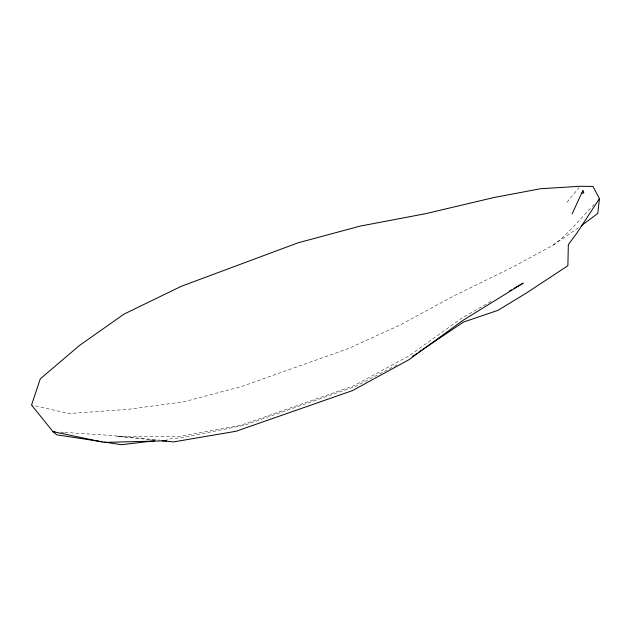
<?xml version="1.0" encoding="UTF-8"?>
<svg xmlns="http://www.w3.org/2000/svg" width="631" height="631" viewBox="0 0 631 631"><rect width="100%" height="100%" fill="white"/><g stroke="black" fill="none" stroke-linecap="round" stroke-linejoin="round"><path stroke-width="0.47" stroke-dasharray="3.15 2.37" d="M566.93 202.362L578.927 187.738M594.126 204.381L572.175 228.114L562.174 237.942L553.095 245.191L512.656 267.102L453.405 296.136L400.18 324.981L347.791 348.801L241.925 386.417L183.913 401.781L127.699 409.369L68.953 413.573L31.55 405.031M553.095 245.191L578.816 227.475M491.005 301.46L462.144 317.89L408.572 356.152L353.675 385.801L240.403 425.436L178.888 436.463L116.538 436.337L153.309 439.917M396.978 364.852L355.624 386.33L244.071 425.341L183.1 437.401L166.489 439.373M60.797 432.148L63.731 432.345M64.709 432.409L110.654 435.437L159.998 440.138"/><path stroke-width="0.95" d="M102.183 441.739L56.869 434.846L52.98 431.636L31.55 405.031L40.289 378.837L79.514 345.449L123.991 314.128L181.16 286.364L298.006 242.825L360.269 226.072L425.554 213.696L493.876 197.542L540.381 188.756L580.134 186.279L592.974 186.437L599.45 198.623L597.754 213.428L581.23 225.811M581.561 193.307L583.793 192.905L583.012 190.215L572.143 213.885M599.45 198.623L576.994 232.942L568.334 244.615L567.876 265.706L526.459 292.997L497.812 310.397L463.462 322.062L418.826 352.122M412.335 356.499L417.201 353.218M509.682 290.836L511.378 289.866M513.926 288.414L523.265 283.106L463.343 320.098L408.738 359.82L352.382 390.636L236.136 431.241L173.635 441.897L162.017 440.761M154.761 440.769L121.538 444.721L104.115 442.039M166.773 440.785L104.091 442.41L52.98 431.636L54.936 431.762"/></g></svg>
